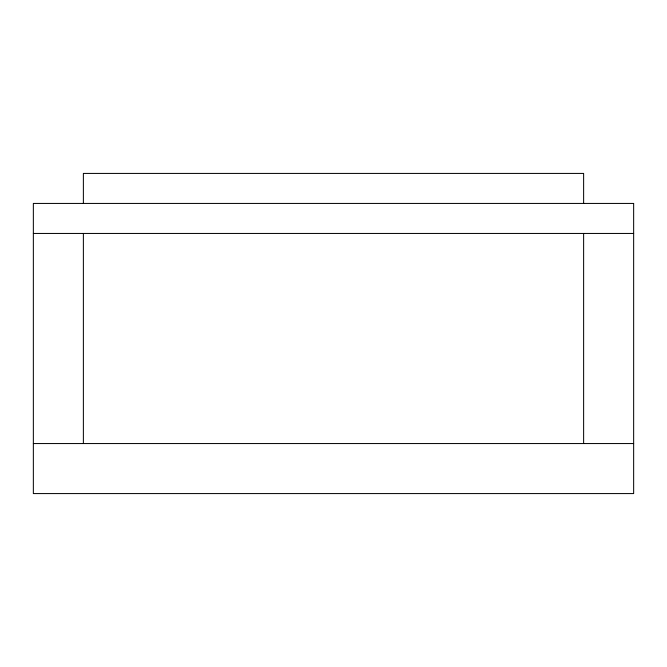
<?xml version="1.0" encoding="UTF-8"?>
<svg xmlns="http://www.w3.org/2000/svg" width="667" height="667" viewBox="0 0 667 667"><rect width="100%" height="100%" fill="white"/><g stroke="black" fill="none" stroke-linecap="round" stroke-linejoin="round"><path stroke-width="1" d="M33.35 233.45L633.65 233.45M33.35 443.555L633.65 443.555M583.625 203.435L583.625 173.42L83.375 173.42L83.375 203.435M583.625 233.45L583.625 443.555M83.375 233.45L83.375 443.555M633.65 203.435L33.35 203.435L33.35 493.58L633.65 493.58L633.65 203.435"/></g></svg>
